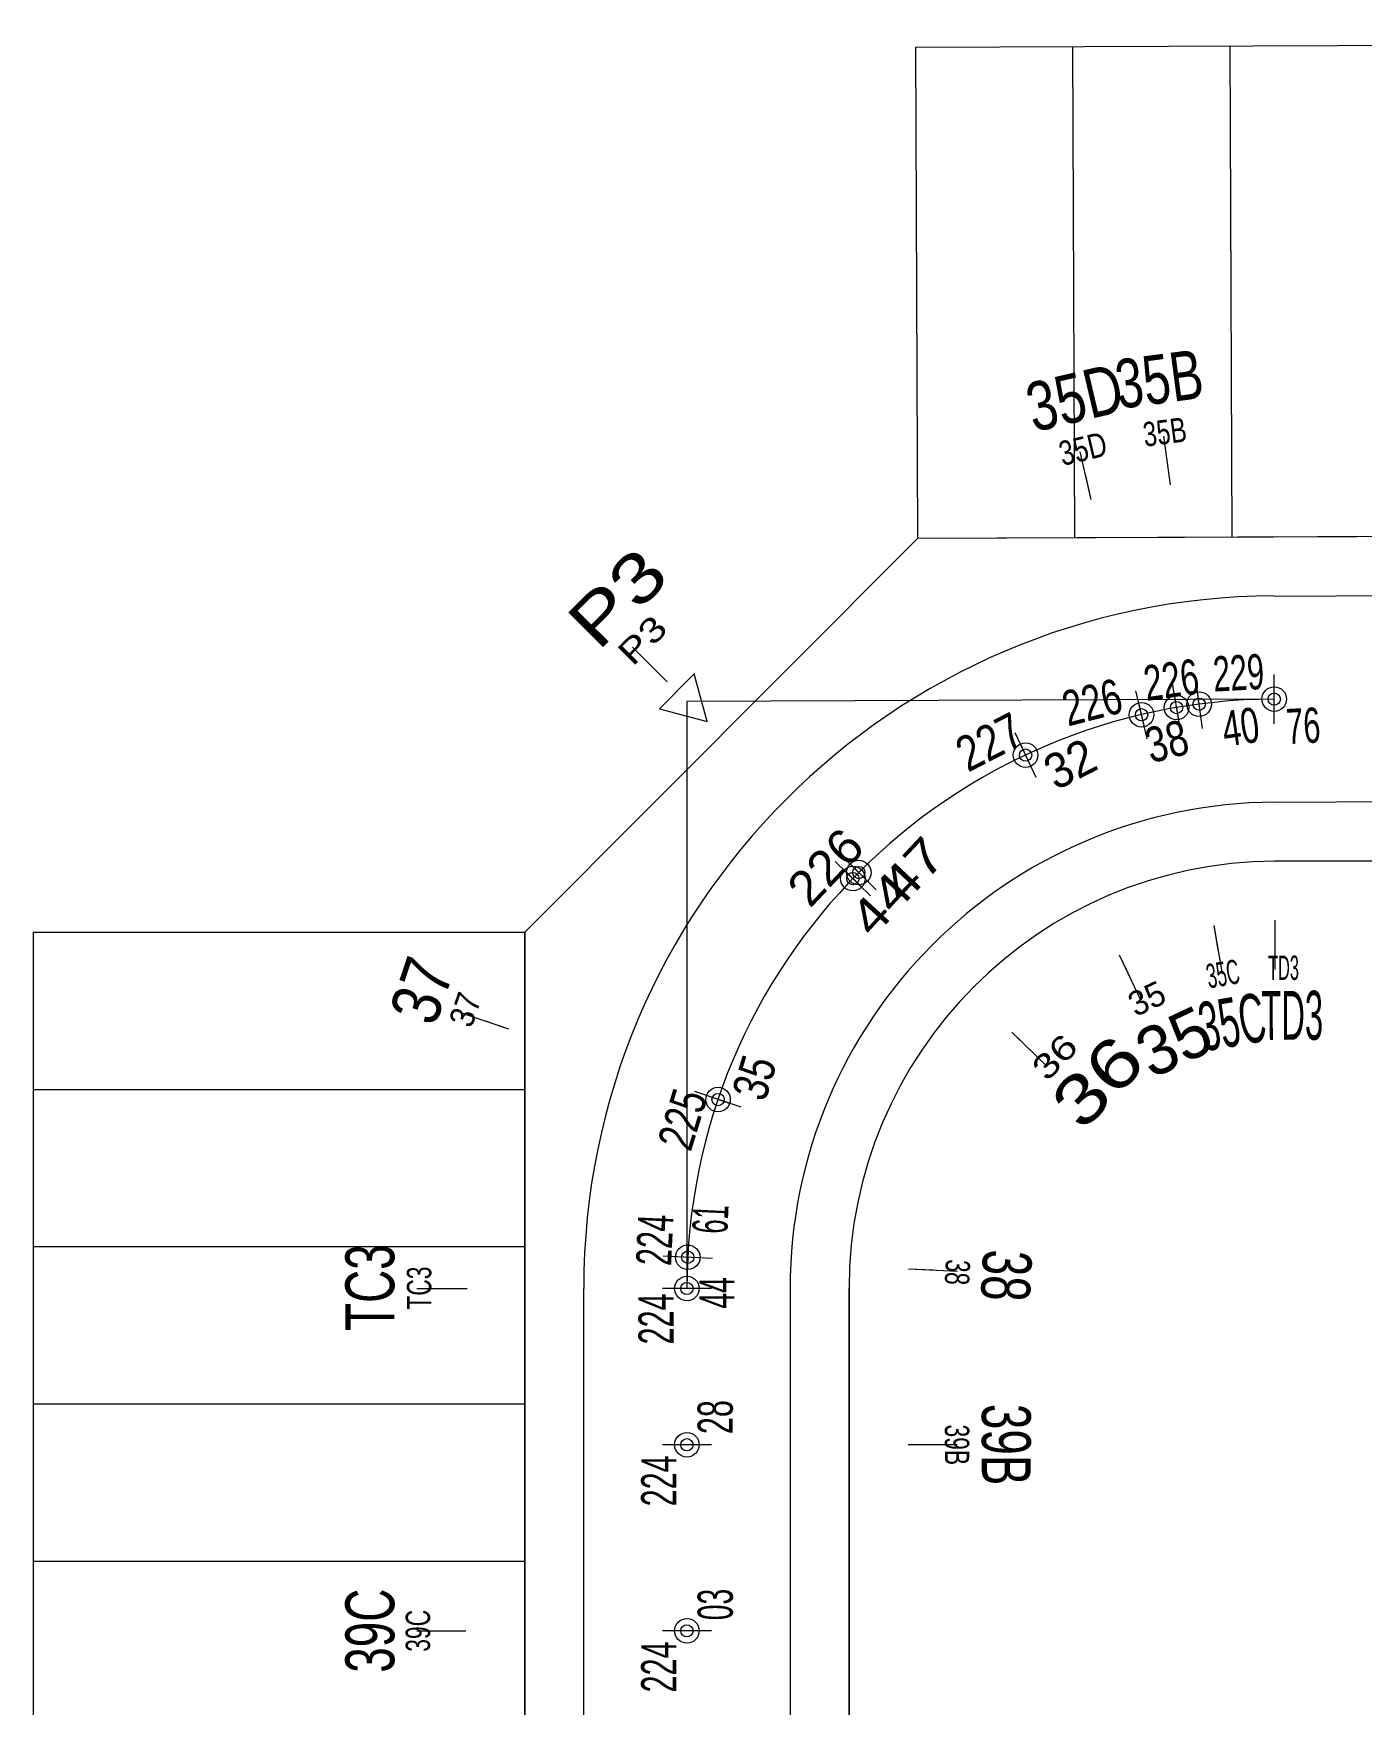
# Model space of a CAD drawing. Header units: metres. Extents: x 69935 to 70534, y 9700 to 9872.
# Drawn here: x 69966.4 to 70034, y 9785.6 to 9870.6 of the extents above; entities that cross this region are included whole.
import ezdxf
from ezdxf.enums import TextEntityAlignment as Align

# ---------------------------------------------------------------- set-up
doc = ezdxf.new("R2010")
doc.units = ezdxf.units.M
doc.header["$LTSCALE"] = 0.72
for name, color, linetype, lineweight in [('19', 7, 'Continuous', 13), ('23', 7, 'Continuous', 13), ('24', 7, 'Continuous', 13), ('3', 7, 'Continuous', 13), ('32', 7, 'Continuous', 13), ('38', 7, 'Continuous', 13), ('39', 7, 'Continuous', 13), ('5', 7, 'Continuous', 13), ('6', 7, 'Continuous', 13)]:
    doc.layers.add(name, color=color, linetype=linetype, lineweight=lineweight)
doc.layers.add('31', color=7, linetype='Continuous')

msp = doc.modelspace()

# ---------------------------------------------------------------- linework, layer by layer
at = {"layer": '19'}
for p, q in [((70029.58, 9835.49), (70029.57, 9837.99)), ((70023.11, 9834.73), (70022.54, 9837.17)), ((70024.82, 9835.08), (70024.4, 9837.54)), ((70025.92, 9835.25), (70025.59, 9837.72)), ((70017.46, 9832.76), (70016.39, 9835.02)), ((70009.33, 9827.04), (70007.55, 9828.8)), ((70009.04, 9826.74), (70007.24, 9828.48)), ((70002.46, 9815.97), (70000.1, 9816.77)), ((70000.99, 9808.27), (69998.49, 9808.4)), ((70000.95, 9806.75), (69998.45, 9806.75)), ((70000.95, 9798.8), (69998.45, 9798.8)), ((70000.95, 9789.33), (69998.45, 9789.33))]:
    msp.add_line(p, q, dxfattribs=at)
for centre in [(70025.7563, 9836.4855), (70029.5749, 9836.7446), (70022.8263, 9835.9485), (70024.6095, 9836.3111), (70016.9256, 9833.8925), (70008.4405, 9827.9178), (70008.1392, 9827.611), (70001.2799, 9816.3662), (69999.7385, 9808.3384), (69999.6964, 9806.7491), (69999.6964, 9798.7991), (69999.6964, 9789.3291)]:
    msp.add_circle(centre, 0.625, dxfattribs=at)
at = {"layer": '23'}
for p, q in [((70029.55, 9841.99), (70193.97, 9842.64)), ((70194.01, 9832.14), (70029.6, 9831.49)), ((69994.45, 9758.79), (69994.45, 9806.75)), ((70004.95, 9806.75), (70004.95, 9758.79))]:
    msp.add_line(p, q, dxfattribs=at)
for radius in [35.2458, 24.7458]:
    msp.add_arc((70029.6921, 9806.7491), radius, 90.22389, 180, dxfattribs=at)
at = {"layer": '24'}
for p, q in [((70194.03, 9829.14), (70029.61, 9828.49)), ((70007.95, 9806.75), (70007.95, 9759.81))]:
    msp.add_line(p, q, dxfattribs=at)
msp.add_lwpolyline([(70193.96, 9845.64), (70029.54, 9844.99), (70011.42, 9844.92), (69991.45, 9824.88), (69991.45, 9806.75), (69991.45, 9759.78)], dxfattribs=at)
msp.add_arc((70029.6921, 9806.7491), 21.7458, 90.22389, 180, dxfattribs=at)
at = {"layer": '3'}
for p, q in [((70023.95, 9850.12), (70024.28, 9847.64)), ((70019.68, 9849.33), (70020.25, 9846.9)), ((69996.93, 9839.39), (69998.7, 9837.62)), ((70026.94, 9822.76), (70026.52, 9825.22)), ((70029.63, 9822.99), (70029.62, 9825.49)), ((70022.78, 9821.45), (70021.71, 9823.71)), ((69988.26, 9820.77), (69990.62, 9819.97)), ((70018.02, 9818.05), (70016.22, 9819.79)), ((70013.47, 9807.61), (70010.97, 9807.74)), ((69985.95, 9806.75), (69988.45, 9806.75)), ((70013.45, 9798.8), (70010.95, 9798.8)), ((69985.95, 9789.33), (69988.45, 9789.33))]:
    msp.add_line(p, q, dxfattribs=at)
at = {"layer": '32'}
for p, q in [((70011.32, 9869.92), (70011.42, 9844.92)), ((70019.32, 9869.95), (70019.42, 9844.96)), ((70027.32, 9869.99), (70027.42, 9844.99)), ((70193.96, 9845.64), (70011.42, 9844.92)), ((69991.45, 9824.88), (70011.42, 9844.92)), ((70029.61, 9828.49), (70194.03, 9829.14)), ((69966.45, 9824.88), (69991.45, 9824.88)), ((69966.45, 9751.78), (69966.45, 9824.88)), ((69991.45, 9759.78), (69991.45, 9824.88)), ((69966.45, 9816.88), (69991.45, 9816.88)), ((69966.45, 9808.88), (69991.45, 9808.88)), ((70007.95, 9759.81), (70007.95, 9806.75)), ((69966.45, 9800.88), (69991.45, 9800.88)), ((69966.45, 9792.88), (69991.45, 9792.88))]:
    msp.add_line(p, q, dxfattribs=at)
msp.add_lwpolyline([(70011.32, 9869.92), (70187.32, 9870.61), (70195.32, 9870.62), (70207.34, 9869.59), (70218.48, 9867.02), (70229.16, 9862.93), (70237.84, 9858.37), (70250.51, 9851.35)], dxfattribs=at)
msp.add_arc((70029.6921, 9806.7491), 21.7458, 90.22389, 180, dxfattribs=at)
at = {"layer": '38'}
for p, q in [((70019.97, 9848.12), (70020.25, 9846.9)), ((70024.12, 9848.88), (70024.28, 9847.64)), ((69997.81, 9838.5), (69998.7, 9837.62)), ((70026.73, 9823.99), (70026.52, 9825.22)), ((70029.62, 9824.24), (70029.62, 9825.49)), ((70022.25, 9822.58), (70021.71, 9823.71)), ((69989.44, 9820.37), (69990.62, 9819.97)), ((70017.12, 9818.92), (70016.22, 9819.79)), ((70012.22, 9807.68), (70010.97, 9807.74)), ((69987.26, 9806.75), (69988.51, 9806.75)), ((70012.2, 9798.8), (70010.95, 9798.8)), ((69987.2, 9789.33), (69988.45, 9789.33))]:
    msp.add_line(p, q, dxfattribs=at)
at = {"layer": '39'}
for p, q in [((70025.84, 9835.87), (70025.67, 9837.11)), ((70029.58, 9836.12), (70029.57, 9837.37)), ((70022.97, 9835.34), (70022.68, 9836.56)), ((70024.72, 9835.7), (70024.5, 9836.93)), ((70017.19, 9833.33), (70016.66, 9834.46)), ((70008.59, 9827.18), (70007.69, 9828.05)), ((70008.88, 9827.48), (70008, 9828.36)), ((70001.87, 9816.17), (70000.69, 9816.57)), ((70000.36, 9808.31), (69999.11, 9808.37)), ((70000.32, 9806.75), (69999.07, 9806.75)), ((70000.32, 9798.8), (69999.07, 9798.8)), ((70000.32, 9789.33), (69999.07, 9789.33))]:
    msp.add_line(p, q, dxfattribs=at)
for centre in [(70029.5749, 9836.7446), (70022.8263, 9835.9485), (70024.6095, 9836.3111), (70025.7563, 9836.4855), (70016.9256, 9833.8925), (70008.1392, 9827.611), (70008.4405, 9827.9178), (70001.2799, 9816.3662), (69999.7385, 9808.3384), (69999.6964, 9806.7491), (69999.6964, 9798.7991), (69999.6964, 9789.3291)]:
    msp.add_circle(centre, 0.3125, dxfattribs=at)
at = {"layer": '5'}
msp.add_arc((70029.6921, 9806.7491), 29.9958, 90.22389, 180, dxfattribs=at)
at = {"layer": '6'}
msp.add_lwpolyline([(70000.73, 9835.6), (70000.06, 9838.03), (69998.3, 9836.25)], close=True, dxfattribs=at)
msp.add_lwpolyline([(70029.57, 9836.74), (69999.7, 9836.63), (69999.7, 9806.75)], dxfattribs=at)

# ---------------------------------------------------------------- texts
at = {"layer": '3'}
for s, rotation, width, p in [('35B', 7.54, 0.75, (70023.8816, 9851.8014)), ('35D', 13.232, 0.8, (70019.71, 9850.8779)), ('P3', 45.112, 1.3, (69997.0441, 9841.0114)), ('37', 71.3, 0.85, (69987.3832, 9821.5158)), ('35C', 9.755, 0.55, (70027.639, 9819.0921)), ('TD3', 0.224, 0.5, (70030.4951, 9819.4061)), ('36', 45.933, 1.3, (70021.4824, 9816.4191)), ('TC3', 90, 0.7, (69984.81, 9806.795)), ('38', 266.963, 0.7, (70014.7095, 9807.471)), ('39B', 270, 0.7, (70014.7, 9798.805)), ('39C', 90, 0.7, (69984.81, 9789.335))]:
    msp.add_text(s, height=2.49, rotation=rotation, dxfattribs=dict(at, width=width)).set_placement(p, align=Align.CENTER)
msp.add_text('35', height=2.49, rotation=25.189, dxfattribs=at).set_placement((70025.0001, 9818.1861), align=Align.CENTER)
at = {"layer": '31'}
for s, rotation, width, p in [('226', 8.137, 0.7, (70025.8467, 9837.0398)), ('229', 3.114, 0.65, (70029.1028, 9837.2643)), ('226', 14.426, 0.75, (70021.9841, 9836.0947)), ('227', 27.146, 0.85, (70017.0133, 9834.5456)), ('226', 46.723, 1.05, (70008.8323, 9829.1129)), ('225', 73.06, 0.75, (70000.7611, 9816.5285)), ('224', 87.333, 0.65, (69999.0128, 9810.4767)), ('224', 90, 0.65, (69999.02, 9806.5)), ('224', 90, 0.65, (69999.16, 9798.26)), ('224', 90, 0.65, (69999.16, 9788.79))]:
    msp.add_text(s, height=1.79, rotation=rotation, dxfattribs=dict(at, width=width)).set_placement(p, align=Align.RIGHT)
for s, rotation, width, p in [('40', 8.137, 0.7, (70027.07, 9834.32)), ('76', 3.114, 0.65, (70030.24, 9834.45)), ('38', 14.426, 0.8, (70023.3, 9833.47)), ('32', 27.146, 0.95, (70018.47, 9832.07)), ('47', 46.723, 1.25, (70010.71, 9826.24)), ('44', 47.544, 1.2, (70009.16, 9824.54)), ('35', 73.06, 0.8, (70003.67, 9816.2)), ('61', 87.333, 0.55, (70001.75, 9809.51)), ('44', 90, 0.6, (70002.11, 9805.73)), ('28', 90, 0.65, (70002.03, 9799.34)), ('03', 90, 0.6, (70002.03, 9789.87))]:
    msp.add_text(s, height=1.79, rotation=rotation, dxfattribs=dict(at, width=width)).set_placement(p)
at = {"layer": '38'}
for s, rotation, width, p in [('35B', 7.54, 0.75, (70024.0886, 9849.7254)), ('35D', 13.232, 0.8, (70019.9831, 9848.8835)), ('P3', 45.112, 1.3, (69997.8688, 9839.3124)), ('35C', 9.755, 0.55, (70027.0699, 9822.1561)), ('TD3', 0.224, 0.5, (70030.0526, 9822.4531)), ('37', 71.3, 0.9, (69989.0027, 9820.7462)), ('36', 45.933, 1.3, (70018.8555, 9818.1038)), ('38', 266.963, 0.7, (70012.8449, 9807.6078)), ('TC3', 90, 0.7, (69986.69, 9806.77)), ('39B', 270, 0.7, (70012.82, 9798.795)), ('39C', 90, 0.7, (69986.63, 9789.33))]:
    msp.add_text(s, height=1.24, rotation=rotation, dxfattribs=dict(at, width=width)).set_placement(p, align=Align.CENTER)
msp.add_text('35', height=1.24, rotation=25.189, dxfattribs=at).set_placement((70023.3561, 9820.9486), align=Align.CENTER)

doc.saveas('drawing.dxf')
